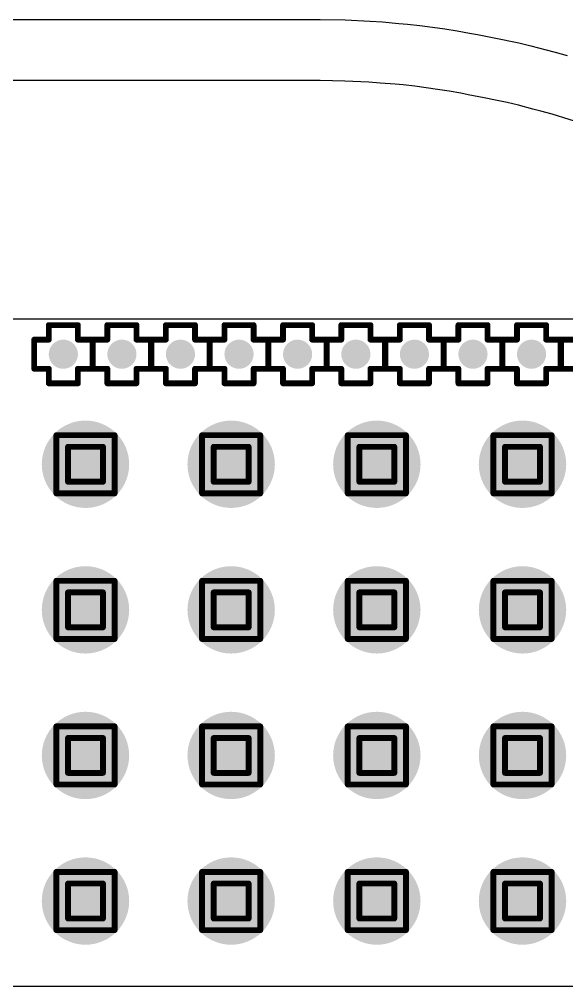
# Model space of a CAD drawing. Header units: millimetres. Extents: x -0.89 to 0.88, y -1.01 to 1.57.
# Drawn here: x -0.6692 to -0.4814, y -0.3217 to 0.0105 of the extents above; entities that cross this region are included whole.
import ezdxf

# ---------------------------------------------------------------- set-up
doc = ezdxf.new("R2010")
doc.units = ezdxf.units.MM
doc.header["$MEASUREMENT"] = 0
for name, color, linetype in [('BottomLayer', 5, 'Continuous'), ('DrillDrawing', 1, 'Continuous'), ('MultiLayer', 9, 'Continuous'), ('TopLayer', 1, 'Continuous'), ('ViaHoleLayer', 16, 'Continuous')]:
    doc.layers.add(name, color=color, linetype=linetype)

msp = doc.modelspace()

# ---------------------------------------------------------------- linework, layer by layer
at = {"layer": 'BottomLayer'}
for points, const_width in [([(-0.6566, -0.1045, 1), (-0.6516, -0.1045, 1)], 0.005), ([(-0.6365, -0.1045, 1), (-0.6315, -0.1045, 1)], 0.005), ([(-0.6164, -0.1045, 1), (-0.6114, -0.1045, 1)], 0.005), ([(-0.5963, -0.1045, 1), (-0.5913, -0.1045, 1)], 0.005), ([(-0.5762, -0.1045, 1), (-0.5712, -0.1045, 1)], 0.005), ([(-0.5562, -0.1045, 1), (-0.5512, -0.1045, 1)], 0.005), ([(-0.5361, -0.1045, 1), (-0.5311, -0.1045, 1)], 0.005), ([(-0.516, -0.1045, 1), (-0.511, -0.1045, 1)], 0.005), ([(-0.4959, -0.1045, 1), (-0.4909, -0.1045, 1)], 0.005), ([(-0.654, -0.1423, 1), (-0.639, -0.1423, 1)], 0.015), ([(-0.604, -0.1423, 1), (-0.589, -0.1423, 1)], 0.015), ([(-0.554, -0.1423, 1), (-0.539, -0.1423, 1)], 0.015), ([(-0.504, -0.1423, 1), (-0.489, -0.1423, 1)], 0.015), ([(-0.654, -0.1923, 1), (-0.639, -0.1923, 1)], 0.015), ([(-0.604, -0.1923, 1), (-0.589, -0.1923, 1)], 0.015), ([(-0.554, -0.1923, 1), (-0.539, -0.1923, 1)], 0.015), ([(-0.504, -0.1923, 1), (-0.489, -0.1923, 1)], 0.015), ([(-0.654, -0.2423, 1), (-0.639, -0.2423, 1)], 0.015), ([(-0.604, -0.2423, 1), (-0.589, -0.2423, 1)], 0.015), ([(-0.554, -0.2423, 1), (-0.539, -0.2423, 1)], 0.015), ([(-0.504, -0.2423, 1), (-0.489, -0.2423, 1)], 0.015), ([(-0.654, -0.2923, 1), (-0.639, -0.2923, 1)], 0.015), ([(-0.604, -0.2923, 1), (-0.589, -0.2923, 1)], 0.015), ([(-0.554, -0.2923, 1), (-0.539, -0.2923, 1)], 0.015), ([(-0.504, -0.2923, 1), (-0.489, -0.2923, 1)], 0.015)]:
    msp.add_lwpolyline(points, format="xyb", close=True, dxfattribs=dict(at, const_width=const_width))
at = {"layer": 'DrillDrawing', "const_width": 0.002}
for points in [[(-0.6591, -0.0995), (-0.6591, -0.0945)], [(-0.6591, -0.0945), (-0.6491, -0.0945)], [(-0.6491, -0.0995), (-0.6491, -0.0945)], [(-0.639, -0.0995), (-0.639, -0.0945)], [(-0.639, -0.0945), (-0.629, -0.0945)], [(-0.629, -0.0995), (-0.629, -0.0945)], [(-0.6189, -0.0995), (-0.6189, -0.0945)], [(-0.6189, -0.0945), (-0.6089, -0.0945)], [(-0.6089, -0.0995), (-0.6089, -0.0945)], [(-0.5988, -0.0995), (-0.5988, -0.0945)], [(-0.5988, -0.0945), (-0.5888, -0.0945)], [(-0.5888, -0.0995), (-0.5888, -0.0945)], [(-0.5787, -0.0995), (-0.5787, -0.0945)], [(-0.5787, -0.0945), (-0.5687, -0.0945)], [(-0.5687, -0.0995), (-0.5687, -0.0945)], [(-0.5587, -0.0995), (-0.5587, -0.0945)], [(-0.5587, -0.0945), (-0.5487, -0.0945)], [(-0.5487, -0.0995), (-0.5487, -0.0945)], [(-0.5386, -0.0995), (-0.5386, -0.0945)], [(-0.5386, -0.0945), (-0.5286, -0.0945)], [(-0.5286, -0.0995), (-0.5286, -0.0945)], [(-0.5185, -0.0995), (-0.5185, -0.0945)], [(-0.5185, -0.0945), (-0.5085, -0.0945)], [(-0.5085, -0.0995), (-0.5085, -0.0945)], [(-0.4984, -0.0995), (-0.4984, -0.0945)], [(-0.4984, -0.0945), (-0.4884, -0.0945)], [(-0.4884, -0.0995), (-0.4884, -0.0945)], [(-0.6641, -0.1095), (-0.6641, -0.0995)], [(-0.6641, -0.0995), (-0.6591, -0.0995)], [(-0.6491, -0.0995), (-0.6441, -0.0995)], [(-0.6441, -0.1095), (-0.6441, -0.0995)], [(-0.644, -0.1095), (-0.644, -0.0995)], [(-0.644, -0.0995), (-0.639, -0.0995)], [(-0.629, -0.0995), (-0.624, -0.0995)], [(-0.624, -0.1095), (-0.624, -0.0995)], [(-0.6239, -0.1095), (-0.6239, -0.0995)], [(-0.6239, -0.0995), (-0.6189, -0.0995)], [(-0.6089, -0.0995), (-0.6039, -0.0995)], [(-0.6039, -0.1095), (-0.6039, -0.0995)], [(-0.6038, -0.1095), (-0.6038, -0.0995)], [(-0.6038, -0.0995), (-0.5988, -0.0995)], [(-0.5888, -0.0995), (-0.5838, -0.0995)], [(-0.5838, -0.1095), (-0.5838, -0.0995)], [(-0.5837, -0.1095), (-0.5837, -0.0995)], [(-0.5837, -0.0995), (-0.5787, -0.0995)], [(-0.5687, -0.0995), (-0.5637, -0.0995)], [(-0.5637, -0.1095), (-0.5637, -0.0995)], [(-0.5637, -0.0995), (-0.5587, -0.0995)], [(-0.5637, -0.1095), (-0.5637, -0.0995)], [(-0.5487, -0.0995), (-0.5437, -0.0995)], [(-0.5437, -0.1095), (-0.5437, -0.0995)], [(-0.5436, -0.1095), (-0.5436, -0.0995)], [(-0.5436, -0.0995), (-0.5386, -0.0995)], [(-0.5286, -0.0995), (-0.5236, -0.0995)], [(-0.5236, -0.1095), (-0.5236, -0.0995)], [(-0.5235, -0.1095), (-0.5235, -0.0995)], [(-0.5235, -0.0995), (-0.5185, -0.0995)], [(-0.5085, -0.0995), (-0.5035, -0.0995)], [(-0.5035, -0.1095), (-0.5035, -0.0995)], [(-0.5034, -0.1095), (-0.5034, -0.0995)], [(-0.5034, -0.0995), (-0.4984, -0.0995)], [(-0.4884, -0.0995), (-0.4834, -0.0995)], [(-0.4834, -0.1095), (-0.4834, -0.0995)], [(-0.4833, -0.1095), (-0.4833, -0.0995)], [(-0.4833, -0.0995), (-0.4783, -0.0995)], [(-0.6641, -0.1095), (-0.6591, -0.1095)], [(-0.6591, -0.1145), (-0.6591, -0.1095)], [(-0.6491, -0.1095), (-0.6441, -0.1095)], [(-0.6491, -0.1145), (-0.6491, -0.1095)], [(-0.644, -0.1095), (-0.639, -0.1095)], [(-0.639, -0.1145), (-0.639, -0.1095)], [(-0.629, -0.1095), (-0.624, -0.1095)], [(-0.629, -0.1145), (-0.629, -0.1095)], [(-0.6239, -0.1095), (-0.6189, -0.1095)], [(-0.6189, -0.1145), (-0.6189, -0.1095)], [(-0.6089, -0.1095), (-0.6039, -0.1095)], [(-0.6089, -0.1145), (-0.6089, -0.1095)], [(-0.6038, -0.1095), (-0.5988, -0.1095)], [(-0.5988, -0.1145), (-0.5988, -0.1095)], [(-0.5888, -0.1095), (-0.5838, -0.1095)], [(-0.5888, -0.1145), (-0.5888, -0.1095)], [(-0.5837, -0.1095), (-0.5787, -0.1095)], [(-0.5787, -0.1145), (-0.5787, -0.1095)], [(-0.5687, -0.1095), (-0.5637, -0.1095)], [(-0.5687, -0.1145), (-0.5687, -0.1095)], [(-0.5637, -0.1095), (-0.5587, -0.1095)], [(-0.5587, -0.1145), (-0.5587, -0.1095)], [(-0.5487, -0.1095), (-0.5437, -0.1095)], [(-0.5487, -0.1145), (-0.5487, -0.1095)], [(-0.5436, -0.1095), (-0.5386, -0.1095)], [(-0.5386, -0.1145), (-0.5386, -0.1095)], [(-0.5286, -0.1095), (-0.5236, -0.1095)], [(-0.5286, -0.1145), (-0.5286, -0.1095)], [(-0.5235, -0.1095), (-0.5185, -0.1095)], [(-0.5185, -0.1145), (-0.5185, -0.1095)], [(-0.5085, -0.1095), (-0.5035, -0.1095)], [(-0.5085, -0.1145), (-0.5085, -0.1095)], [(-0.5034, -0.1095), (-0.4984, -0.1095)], [(-0.4984, -0.1145), (-0.4984, -0.1095)], [(-0.4884, -0.1095), (-0.4834, -0.1095)], [(-0.4884, -0.1145), (-0.4884, -0.1095)], [(-0.4833, -0.1095), (-0.4783, -0.1095)], [(-0.6591, -0.1145), (-0.6491, -0.1145)], [(-0.639, -0.1145), (-0.629, -0.1145)], [(-0.6189, -0.1145), (-0.6089, -0.1145)], [(-0.5988, -0.1145), (-0.5888, -0.1145)], [(-0.5787, -0.1145), (-0.5687, -0.1145)], [(-0.5587, -0.1145), (-0.5487, -0.1145)], [(-0.5386, -0.1145), (-0.5286, -0.1145)], [(-0.5185, -0.1145), (-0.5085, -0.1145)], [(-0.4984, -0.1145), (-0.4884, -0.1145)], [(-0.6565, -0.1323), (-0.6365, -0.1323)], [(-0.6565, -0.1523), (-0.6565, -0.1323)], [(-0.6365, -0.1523), (-0.6365, -0.1323)], [(-0.6065, -0.1323), (-0.5865, -0.1323)], [(-0.6065, -0.1523), (-0.6065, -0.1323)], [(-0.5865, -0.1523), (-0.5865, -0.1323)], [(-0.5565, -0.1323), (-0.5365, -0.1323)], [(-0.5565, -0.1523), (-0.5565, -0.1323)], [(-0.5365, -0.1523), (-0.5365, -0.1323)], [(-0.5065, -0.1323), (-0.4865, -0.1323)], [(-0.5065, -0.1523), (-0.5065, -0.1323)], [(-0.4865, -0.1523), (-0.4865, -0.1323)], [(-0.6525, -0.1363), (-0.6405, -0.1363)], [(-0.6525, -0.1483), (-0.6525, -0.1363)], [(-0.6405, -0.1483), (-0.6405, -0.1363)], [(-0.6025, -0.1363), (-0.5905, -0.1363)], [(-0.6025, -0.1483), (-0.6025, -0.1363)], [(-0.5905, -0.1483), (-0.5905, -0.1363)], [(-0.5525, -0.1363), (-0.5405, -0.1363)], [(-0.5525, -0.1483), (-0.5525, -0.1363)], [(-0.5405, -0.1483), (-0.5405, -0.1363)], [(-0.5025, -0.1363), (-0.4905, -0.1363)], [(-0.5025, -0.1483), (-0.5025, -0.1363)], [(-0.4905, -0.1483), (-0.4905, -0.1363)], [(-0.6525, -0.1483), (-0.6405, -0.1483)], [(-0.6025, -0.1483), (-0.5905, -0.1483)], [(-0.5525, -0.1483), (-0.5405, -0.1483)], [(-0.5025, -0.1483), (-0.4905, -0.1483)], [(-0.6565, -0.1523), (-0.6365, -0.1523)], [(-0.6065, -0.1523), (-0.5865, -0.1523)], [(-0.5565, -0.1523), (-0.5365, -0.1523)], [(-0.5065, -0.1523), (-0.4865, -0.1523)], [(-0.6565, -0.1823), (-0.6365, -0.1823)], [(-0.6565, -0.2023), (-0.6565, -0.1823)], [(-0.6365, -0.2023), (-0.6365, -0.1823)], [(-0.6065, -0.1823), (-0.5865, -0.1823)], [(-0.6065, -0.2023), (-0.6065, -0.1823)], [(-0.5865, -0.2023), (-0.5865, -0.1823)], [(-0.5565, -0.1823), (-0.5365, -0.1823)], [(-0.5565, -0.2023), (-0.5565, -0.1823)], [(-0.5365, -0.2023), (-0.5365, -0.1823)], [(-0.5065, -0.1823), (-0.4865, -0.1823)], [(-0.5065, -0.2023), (-0.5065, -0.1823)], [(-0.4865, -0.2023), (-0.4865, -0.1823)], [(-0.6525, -0.1863), (-0.6405, -0.1863)], [(-0.6525, -0.1983), (-0.6525, -0.1863)], [(-0.6405, -0.1983), (-0.6405, -0.1863)], [(-0.6025, -0.1863), (-0.5905, -0.1863)], [(-0.6025, -0.1983), (-0.6025, -0.1863)], [(-0.5905, -0.1983), (-0.5905, -0.1863)], [(-0.5525, -0.1863), (-0.5405, -0.1863)], [(-0.5525, -0.1983), (-0.5525, -0.1863)], [(-0.5405, -0.1983), (-0.5405, -0.1863)], [(-0.5025, -0.1863), (-0.4905, -0.1863)], [(-0.5025, -0.1983), (-0.5025, -0.1863)], [(-0.4905, -0.1983), (-0.4905, -0.1863)], [(-0.6525, -0.1983), (-0.6405, -0.1983)], [(-0.6025, -0.1983), (-0.5905, -0.1983)], [(-0.5525, -0.1983), (-0.5405, -0.1983)], [(-0.5025, -0.1983), (-0.4905, -0.1983)], [(-0.6565, -0.2023), (-0.6365, -0.2023)], [(-0.6065, -0.2023), (-0.5865, -0.2023)], [(-0.5565, -0.2023), (-0.5365, -0.2023)], [(-0.5065, -0.2023), (-0.4865, -0.2023)], [(-0.6565, -0.2323), (-0.6365, -0.2323)], [(-0.6565, -0.2523), (-0.6565, -0.2323)], [(-0.6365, -0.2523), (-0.6365, -0.2323)], [(-0.6065, -0.2323), (-0.5865, -0.2323)], [(-0.6065, -0.2523), (-0.6065, -0.2323)], [(-0.5865, -0.2523), (-0.5865, -0.2323)], [(-0.5565, -0.2323), (-0.5365, -0.2323)], [(-0.5565, -0.2523), (-0.5565, -0.2323)], [(-0.5365, -0.2523), (-0.5365, -0.2323)], [(-0.5065, -0.2323), (-0.4865, -0.2323)], [(-0.5065, -0.2523), (-0.5065, -0.2323)], [(-0.4865, -0.2523), (-0.4865, -0.2323)], [(-0.6525, -0.2363), (-0.6405, -0.2363)], [(-0.6525, -0.2483), (-0.6525, -0.2363)], [(-0.6405, -0.2483), (-0.6405, -0.2363)], [(-0.6025, -0.2363), (-0.5905, -0.2363)], [(-0.6025, -0.2483), (-0.6025, -0.2363)], [(-0.5905, -0.2483), (-0.5905, -0.2363)], [(-0.5525, -0.2363), (-0.5405, -0.2363)], [(-0.5525, -0.2483), (-0.5525, -0.2363)], [(-0.5405, -0.2483), (-0.5405, -0.2363)], [(-0.5025, -0.2363), (-0.4905, -0.2363)], [(-0.5025, -0.2483), (-0.5025, -0.2363)], [(-0.4905, -0.2483), (-0.4905, -0.2363)], [(-0.6525, -0.2483), (-0.6405, -0.2483)], [(-0.6025, -0.2483), (-0.5905, -0.2483)], [(-0.5525, -0.2483), (-0.5405, -0.2483)], [(-0.5025, -0.2483), (-0.4905, -0.2483)], [(-0.6565, -0.2523), (-0.6365, -0.2523)], [(-0.6065, -0.2523), (-0.5865, -0.2523)], [(-0.5565, -0.2523), (-0.5365, -0.2523)], [(-0.5065, -0.2523), (-0.4865, -0.2523)], [(-0.6565, -0.2823), (-0.6365, -0.2823)], [(-0.6565, -0.3023), (-0.6565, -0.2823)], [(-0.6365, -0.3023), (-0.6365, -0.2823)], [(-0.6065, -0.2823), (-0.5865, -0.2823)], [(-0.6065, -0.3023), (-0.6065, -0.2823)], [(-0.5865, -0.3023), (-0.5865, -0.2823)], [(-0.5565, -0.2823), (-0.5365, -0.2823)], [(-0.5565, -0.3023), (-0.5565, -0.2823)], [(-0.5365, -0.3023), (-0.5365, -0.2823)], [(-0.5065, -0.2823), (-0.4865, -0.2823)], [(-0.5065, -0.3023), (-0.5065, -0.2823)], [(-0.4865, -0.3023), (-0.4865, -0.2823)], [(-0.6525, -0.2863), (-0.6405, -0.2863)], [(-0.6525, -0.2983), (-0.6525, -0.2863)], [(-0.6405, -0.2983), (-0.6405, -0.2863)], [(-0.6025, -0.2863), (-0.5905, -0.2863)], [(-0.6025, -0.2983), (-0.6025, -0.2863)], [(-0.5905, -0.2983), (-0.5905, -0.2863)], [(-0.5525, -0.2863), (-0.5405, -0.2863)], [(-0.5525, -0.2983), (-0.5525, -0.2863)], [(-0.5405, -0.2983), (-0.5405, -0.2863)], [(-0.5025, -0.2863), (-0.4905, -0.2863)], [(-0.5025, -0.2983), (-0.5025, -0.2863)], [(-0.4905, -0.2983), (-0.4905, -0.2863)], [(-0.6525, -0.2983), (-0.6405, -0.2983)], [(-0.6025, -0.2983), (-0.5905, -0.2983)], [(-0.5525, -0.2983), (-0.5405, -0.2983)], [(-0.5025, -0.2983), (-0.4905, -0.2983)], [(-0.6565, -0.3023), (-0.6365, -0.3023)], [(-0.6065, -0.3023), (-0.5865, -0.3023)], [(-0.5565, -0.3023), (-0.5365, -0.3023)], [(-0.5065, -0.3023), (-0.4865, -0.3023)]]:
    msp.add_lwpolyline(points, dxfattribs=at)
at = {"layer": 'DrillDrawing', "const_width": 0.001}
for points in [[(-0.6596, -0.0945, 1), (-0.6586, -0.0945, 1)], [(-0.6596, -0.0945, 1), (-0.6586, -0.0945, 1)], [(-0.6496, -0.0945, 1), (-0.6486, -0.0945, 1)], [(-0.6496, -0.0945, 1), (-0.6486, -0.0945, 1)], [(-0.6395, -0.0945, 1), (-0.6385, -0.0945, 1)], [(-0.6395, -0.0945, 1), (-0.6385, -0.0945, 1)], [(-0.6295, -0.0945, 1), (-0.6285, -0.0945, 1)], [(-0.6295, -0.0945, 1), (-0.6285, -0.0945, 1)], [(-0.6194, -0.0945, 1), (-0.6184, -0.0945, 1)], [(-0.6194, -0.0945, 1), (-0.6184, -0.0945, 1)], [(-0.6094, -0.0945, 1), (-0.6084, -0.0945, 1)], [(-0.6094, -0.0945, 1), (-0.6084, -0.0945, 1)], [(-0.5993, -0.0945, 1), (-0.5983, -0.0945, 1)], [(-0.5993, -0.0945, 1), (-0.5983, -0.0945, 1)], [(-0.5893, -0.0945, 1), (-0.5883, -0.0945, 1)], [(-0.5893, -0.0945, 1), (-0.5883, -0.0945, 1)], [(-0.5792, -0.0945, 1), (-0.5782, -0.0945, 1)], [(-0.5792, -0.0945, 1), (-0.5782, -0.0945, 1)], [(-0.5692, -0.0945, 1), (-0.5682, -0.0945, 1)], [(-0.5692, -0.0945, 1), (-0.5682, -0.0945, 1)], [(-0.5592, -0.0945, 1), (-0.5582, -0.0945, 1)], [(-0.5592, -0.0945, 1), (-0.5582, -0.0945, 1)], [(-0.5492, -0.0945, 1), (-0.5482, -0.0945, 1)], [(-0.5492, -0.0945, 1), (-0.5482, -0.0945, 1)], [(-0.5391, -0.0945, 1), (-0.5381, -0.0945, 1)], [(-0.5391, -0.0945, 1), (-0.5381, -0.0945, 1)], [(-0.5291, -0.0945, 1), (-0.5281, -0.0945, 1)], [(-0.5291, -0.0945, 1), (-0.5281, -0.0945, 1)], [(-0.519, -0.0945, 1), (-0.518, -0.0945, 1)], [(-0.519, -0.0945, 1), (-0.518, -0.0945, 1)], [(-0.509, -0.0945, 1), (-0.508, -0.0945, 1)], [(-0.509, -0.0945, 1), (-0.508, -0.0945, 1)], [(-0.4989, -0.0945, 1), (-0.4979, -0.0945, 1)], [(-0.4989, -0.0945, 1), (-0.4979, -0.0945, 1)], [(-0.4889, -0.0945, 1), (-0.4879, -0.0945, 1)], [(-0.4889, -0.0945, 1), (-0.4879, -0.0945, 1)], [(-0.6646, -0.0995, 1), (-0.6636, -0.0995, 1)], [(-0.6646, -0.0995, 1), (-0.6636, -0.0995, 1)], [(-0.6596, -0.0995, 1), (-0.6586, -0.0995, 1)], [(-0.6596, -0.0995, 1), (-0.6586, -0.0995, 1)], [(-0.6496, -0.0995, 1), (-0.6486, -0.0995, 1)], [(-0.6496, -0.0995, 1), (-0.6486, -0.0995, 1)], [(-0.6446, -0.0995, 1), (-0.6436, -0.0995, 1)], [(-0.6446, -0.0995, 1), (-0.6436, -0.0995, 1)], [(-0.6445, -0.0995, 1), (-0.6435, -0.0995, 1)], [(-0.6445, -0.0995, 1), (-0.6435, -0.0995, 1)], [(-0.6395, -0.0995, 1), (-0.6385, -0.0995, 1)], [(-0.6395, -0.0995, 1), (-0.6385, -0.0995, 1)], [(-0.6295, -0.0995, 1), (-0.6285, -0.0995, 1)], [(-0.6295, -0.0995, 1), (-0.6285, -0.0995, 1)], [(-0.6245, -0.0995, 1), (-0.6235, -0.0995, 1)], [(-0.6245, -0.0995, 1), (-0.6235, -0.0995, 1)], [(-0.6244, -0.0995, 1), (-0.6234, -0.0995, 1)], [(-0.6244, -0.0995, 1), (-0.6234, -0.0995, 1)], [(-0.6194, -0.0995, 1), (-0.6184, -0.0995, 1)], [(-0.6194, -0.0995, 1), (-0.6184, -0.0995, 1)], [(-0.6094, -0.0995, 1), (-0.6084, -0.0995, 1)], [(-0.6094, -0.0995, 1), (-0.6084, -0.0995, 1)], [(-0.6044, -0.0995, 1), (-0.6034, -0.0995, 1)], [(-0.6044, -0.0995, 1), (-0.6034, -0.0995, 1)], [(-0.6043, -0.0995, 1), (-0.6033, -0.0995, 1)], [(-0.6043, -0.0995, 1), (-0.6033, -0.0995, 1)], [(-0.5993, -0.0995, 1), (-0.5983, -0.0995, 1)], [(-0.5993, -0.0995, 1), (-0.5983, -0.0995, 1)], [(-0.5893, -0.0995, 1), (-0.5883, -0.0995, 1)], [(-0.5893, -0.0995, 1), (-0.5883, -0.0995, 1)], [(-0.5843, -0.0995, 1), (-0.5833, -0.0995, 1)], [(-0.5843, -0.0995, 1), (-0.5833, -0.0995, 1)], [(-0.5842, -0.0995, 1), (-0.5832, -0.0995, 1)], [(-0.5842, -0.0995, 1), (-0.5832, -0.0995, 1)], [(-0.5792, -0.0995, 1), (-0.5782, -0.0995, 1)], [(-0.5792, -0.0995, 1), (-0.5782, -0.0995, 1)], [(-0.5692, -0.0995, 1), (-0.5682, -0.0995, 1)], [(-0.5692, -0.0995, 1), (-0.5682, -0.0995, 1)], [(-0.5642, -0.0995, 1), (-0.5632, -0.0995, 1)], [(-0.5642, -0.0995, 1), (-0.5632, -0.0995, 1)], [(-0.5642, -0.0995, 1), (-0.5632, -0.0995, 1)], [(-0.5642, -0.0995, 1), (-0.5632, -0.0995, 1)], [(-0.5592, -0.0995, 1), (-0.5582, -0.0995, 1)], [(-0.5592, -0.0995, 1), (-0.5582, -0.0995, 1)], [(-0.5492, -0.0995, 1), (-0.5482, -0.0995, 1)], [(-0.5492, -0.0995, 1), (-0.5482, -0.0995, 1)], [(-0.5442, -0.0995, 1), (-0.5432, -0.0995, 1)], [(-0.5442, -0.0995, 1), (-0.5432, -0.0995, 1)], [(-0.5441, -0.0995, 1), (-0.5431, -0.0995, 1)], [(-0.5441, -0.0995, 1), (-0.5431, -0.0995, 1)], [(-0.5391, -0.0995, 1), (-0.5381, -0.0995, 1)], [(-0.5391, -0.0995, 1), (-0.5381, -0.0995, 1)], [(-0.5291, -0.0995, 1), (-0.5281, -0.0995, 1)], [(-0.5291, -0.0995, 1), (-0.5281, -0.0995, 1)], [(-0.5241, -0.0995, 1), (-0.5231, -0.0995, 1)], [(-0.5241, -0.0995, 1), (-0.5231, -0.0995, 1)], [(-0.524, -0.0995, 1), (-0.523, -0.0995, 1)], [(-0.524, -0.0995, 1), (-0.523, -0.0995, 1)], [(-0.519, -0.0995, 1), (-0.518, -0.0995, 1)], [(-0.519, -0.0995, 1), (-0.518, -0.0995, 1)], [(-0.509, -0.0995, 1), (-0.508, -0.0995, 1)], [(-0.509, -0.0995, 1), (-0.508, -0.0995, 1)], [(-0.504, -0.0995, 1), (-0.503, -0.0995, 1)], [(-0.504, -0.0995, 1), (-0.503, -0.0995, 1)], [(-0.5039, -0.0995, 1), (-0.5029, -0.0995, 1)], [(-0.5039, -0.0995, 1), (-0.5029, -0.0995, 1)], [(-0.4989, -0.0995, 1), (-0.4979, -0.0995, 1)], [(-0.4989, -0.0995, 1), (-0.4979, -0.0995, 1)], [(-0.4889, -0.0995, 1), (-0.4879, -0.0995, 1)], [(-0.4889, -0.0995, 1), (-0.4879, -0.0995, 1)], [(-0.4839, -0.0995, 1), (-0.4829, -0.0995, 1)], [(-0.4839, -0.0995, 1), (-0.4829, -0.0995, 1)], [(-0.4838, -0.0995, 1), (-0.4828, -0.0995, 1)], [(-0.4838, -0.0995, 1), (-0.4828, -0.0995, 1)], [(-0.6646, -0.1095, 1), (-0.6636, -0.1095, 1)], [(-0.6646, -0.1095, 1), (-0.6636, -0.1095, 1)], [(-0.6596, -0.1095, 1), (-0.6586, -0.1095, 1)], [(-0.6596, -0.1095, 1), (-0.6586, -0.1095, 1)], [(-0.6496, -0.1095, 1), (-0.6486, -0.1095, 1)], [(-0.6496, -0.1095, 1), (-0.6486, -0.1095, 1)], [(-0.6446, -0.1095, 1), (-0.6436, -0.1095, 1)], [(-0.6446, -0.1095, 1), (-0.6436, -0.1095, 1)], [(-0.6445, -0.1095, 1), (-0.6435, -0.1095, 1)], [(-0.6445, -0.1095, 1), (-0.6435, -0.1095, 1)], [(-0.6395, -0.1095, 1), (-0.6385, -0.1095, 1)], [(-0.6395, -0.1095, 1), (-0.6385, -0.1095, 1)], [(-0.6295, -0.1095, 1), (-0.6285, -0.1095, 1)], [(-0.6295, -0.1095, 1), (-0.6285, -0.1095, 1)], [(-0.6245, -0.1095, 1), (-0.6235, -0.1095, 1)], [(-0.6245, -0.1095, 1), (-0.6235, -0.1095, 1)], [(-0.6244, -0.1095, 1), (-0.6234, -0.1095, 1)], [(-0.6244, -0.1095, 1), (-0.6234, -0.1095, 1)], [(-0.6194, -0.1095, 1), (-0.6184, -0.1095, 1)], [(-0.6194, -0.1095, 1), (-0.6184, -0.1095, 1)], [(-0.6094, -0.1095, 1), (-0.6084, -0.1095, 1)], [(-0.6094, -0.1095, 1), (-0.6084, -0.1095, 1)], [(-0.6044, -0.1095, 1), (-0.6034, -0.1095, 1)], [(-0.6044, -0.1095, 1), (-0.6034, -0.1095, 1)], [(-0.6043, -0.1095, 1), (-0.6033, -0.1095, 1)], [(-0.6043, -0.1095, 1), (-0.6033, -0.1095, 1)], [(-0.5993, -0.1095, 1), (-0.5983, -0.1095, 1)], [(-0.5993, -0.1095, 1), (-0.5983, -0.1095, 1)], [(-0.5893, -0.1095, 1), (-0.5883, -0.1095, 1)], [(-0.5893, -0.1095, 1), (-0.5883, -0.1095, 1)], [(-0.5843, -0.1095, 1), (-0.5833, -0.1095, 1)], [(-0.5843, -0.1095, 1), (-0.5833, -0.1095, 1)], [(-0.5842, -0.1095, 1), (-0.5832, -0.1095, 1)], [(-0.5842, -0.1095, 1), (-0.5832, -0.1095, 1)], [(-0.5792, -0.1095, 1), (-0.5782, -0.1095, 1)], [(-0.5792, -0.1095, 1), (-0.5782, -0.1095, 1)], [(-0.5692, -0.1095, 1), (-0.5682, -0.1095, 1)], [(-0.5692, -0.1095, 1), (-0.5682, -0.1095, 1)], [(-0.5642, -0.1095, 1), (-0.5632, -0.1095, 1)], [(-0.5642, -0.1095, 1), (-0.5632, -0.1095, 1)], [(-0.5642, -0.1095, 1), (-0.5632, -0.1095, 1)], [(-0.5642, -0.1095, 1), (-0.5632, -0.1095, 1)], [(-0.5592, -0.1095, 1), (-0.5582, -0.1095, 1)], [(-0.5592, -0.1095, 1), (-0.5582, -0.1095, 1)], [(-0.5492, -0.1095, 1), (-0.5482, -0.1095, 1)], [(-0.5492, -0.1095, 1), (-0.5482, -0.1095, 1)], [(-0.5442, -0.1095, 1), (-0.5432, -0.1095, 1)], [(-0.5442, -0.1095, 1), (-0.5432, -0.1095, 1)], [(-0.5441, -0.1095, 1), (-0.5431, -0.1095, 1)], [(-0.5441, -0.1095, 1), (-0.5431, -0.1095, 1)], [(-0.5391, -0.1095, 1), (-0.5381, -0.1095, 1)], [(-0.5391, -0.1095, 1), (-0.5381, -0.1095, 1)], [(-0.5291, -0.1095, 1), (-0.5281, -0.1095, 1)], [(-0.5291, -0.1095, 1), (-0.5281, -0.1095, 1)], [(-0.5241, -0.1095, 1), (-0.5231, -0.1095, 1)], [(-0.5241, -0.1095, 1), (-0.5231, -0.1095, 1)], [(-0.524, -0.1095, 1), (-0.523, -0.1095, 1)], [(-0.524, -0.1095, 1), (-0.523, -0.1095, 1)], [(-0.519, -0.1095, 1), (-0.518, -0.1095, 1)], [(-0.519, -0.1095, 1), (-0.518, -0.1095, 1)], [(-0.509, -0.1095, 1), (-0.508, -0.1095, 1)], [(-0.509, -0.1095, 1), (-0.508, -0.1095, 1)], [(-0.504, -0.1095, 1), (-0.503, -0.1095, 1)], [(-0.504, -0.1095, 1), (-0.503, -0.1095, 1)], [(-0.5039, -0.1095, 1), (-0.5029, -0.1095, 1)], [(-0.5039, -0.1095, 1), (-0.5029, -0.1095, 1)], [(-0.4989, -0.1095, 1), (-0.4979, -0.1095, 1)], [(-0.4989, -0.1095, 1), (-0.4979, -0.1095, 1)], [(-0.4889, -0.1095, 1), (-0.4879, -0.1095, 1)], [(-0.4889, -0.1095, 1), (-0.4879, -0.1095, 1)], [(-0.4839, -0.1095, 1), (-0.4829, -0.1095, 1)], [(-0.4839, -0.1095, 1), (-0.4829, -0.1095, 1)], [(-0.4838, -0.1095, 1), (-0.4828, -0.1095, 1)], [(-0.4838, -0.1095, 1), (-0.4828, -0.1095, 1)], [(-0.6596, -0.1145, 1), (-0.6586, -0.1145, 1)], [(-0.6596, -0.1145, 1), (-0.6586, -0.1145, 1)], [(-0.6496, -0.1145, 1), (-0.6486, -0.1145, 1)], [(-0.6496, -0.1145, 1), (-0.6486, -0.1145, 1)], [(-0.6395, -0.1145, 1), (-0.6385, -0.1145, 1)], [(-0.6395, -0.1145, 1), (-0.6385, -0.1145, 1)], [(-0.6295, -0.1145, 1), (-0.6285, -0.1145, 1)], [(-0.6295, -0.1145, 1), (-0.6285, -0.1145, 1)], [(-0.6194, -0.1145, 1), (-0.6184, -0.1145, 1)], [(-0.6194, -0.1145, 1), (-0.6184, -0.1145, 1)], [(-0.6094, -0.1145, 1), (-0.6084, -0.1145, 1)], [(-0.6094, -0.1145, 1), (-0.6084, -0.1145, 1)], [(-0.5993, -0.1145, 1), (-0.5983, -0.1145, 1)], [(-0.5993, -0.1145, 1), (-0.5983, -0.1145, 1)], [(-0.5893, -0.1145, 1), (-0.5883, -0.1145, 1)], [(-0.5893, -0.1145, 1), (-0.5883, -0.1145, 1)], [(-0.5792, -0.1145, 1), (-0.5782, -0.1145, 1)], [(-0.5792, -0.1145, 1), (-0.5782, -0.1145, 1)], [(-0.5692, -0.1145, 1), (-0.5682, -0.1145, 1)], [(-0.5692, -0.1145, 1), (-0.5682, -0.1145, 1)], [(-0.5592, -0.1145, 1), (-0.5582, -0.1145, 1)], [(-0.5592, -0.1145, 1), (-0.5582, -0.1145, 1)], [(-0.5492, -0.1145, 1), (-0.5482, -0.1145, 1)], [(-0.5492, -0.1145, 1), (-0.5482, -0.1145, 1)], [(-0.5391, -0.1145, 1), (-0.5381, -0.1145, 1)], [(-0.5391, -0.1145, 1), (-0.5381, -0.1145, 1)], [(-0.5291, -0.1145, 1), (-0.5281, -0.1145, 1)], [(-0.5291, -0.1145, 1), (-0.5281, -0.1145, 1)], [(-0.519, -0.1145, 1), (-0.518, -0.1145, 1)], [(-0.519, -0.1145, 1), (-0.518, -0.1145, 1)], [(-0.509, -0.1145, 1), (-0.508, -0.1145, 1)], [(-0.509, -0.1145, 1), (-0.508, -0.1145, 1)], [(-0.4989, -0.1145, 1), (-0.4979, -0.1145, 1)], [(-0.4989, -0.1145, 1), (-0.4979, -0.1145, 1)], [(-0.4889, -0.1145, 1), (-0.4879, -0.1145, 1)], [(-0.4889, -0.1145, 1), (-0.4879, -0.1145, 1)], [(-0.657, -0.1323, 1), (-0.656, -0.1323, 1)], [(-0.657, -0.1323, 1), (-0.656, -0.1323, 1)], [(-0.637, -0.1323, 1), (-0.636, -0.1323, 1)], [(-0.637, -0.1323, 1), (-0.636, -0.1323, 1)], [(-0.607, -0.1323, 1), (-0.606, -0.1323, 1)], [(-0.607, -0.1323, 1), (-0.606, -0.1323, 1)], [(-0.587, -0.1323, 1), (-0.586, -0.1323, 1)], [(-0.587, -0.1323, 1), (-0.586, -0.1323, 1)], [(-0.557, -0.1323, 1), (-0.556, -0.1323, 1)], [(-0.557, -0.1323, 1), (-0.556, -0.1323, 1)], [(-0.537, -0.1323, 1), (-0.536, -0.1323, 1)], [(-0.537, -0.1323, 1), (-0.536, -0.1323, 1)], [(-0.507, -0.1323, 1), (-0.506, -0.1323, 1)], [(-0.507, -0.1323, 1), (-0.506, -0.1323, 1)], [(-0.487, -0.1323, 1), (-0.486, -0.1323, 1)], [(-0.487, -0.1323, 1), (-0.486, -0.1323, 1)], [(-0.653, -0.1363, 1), (-0.652, -0.1363, 1)], [(-0.653, -0.1363, 1), (-0.652, -0.1363, 1)], [(-0.641, -0.1363, 1), (-0.64, -0.1363, 1)], [(-0.641, -0.1363, 1), (-0.64, -0.1363, 1)], [(-0.603, -0.1363, 1), (-0.602, -0.1363, 1)], [(-0.603, -0.1363, 1), (-0.602, -0.1363, 1)], [(-0.591, -0.1363, 1), (-0.59, -0.1363, 1)], [(-0.591, -0.1363, 1), (-0.59, -0.1363, 1)], [(-0.553, -0.1363, 1), (-0.552, -0.1363, 1)], [(-0.553, -0.1363, 1), (-0.552, -0.1363, 1)], [(-0.541, -0.1363, 1), (-0.54, -0.1363, 1)], [(-0.541, -0.1363, 1), (-0.54, -0.1363, 1)], [(-0.503, -0.1363, 1), (-0.502, -0.1363, 1)], [(-0.503, -0.1363, 1), (-0.502, -0.1363, 1)], [(-0.491, -0.1363, 1), (-0.49, -0.1363, 1)], [(-0.491, -0.1363, 1), (-0.49, -0.1363, 1)], [(-0.653, -0.1483, 1), (-0.652, -0.1483, 1)], [(-0.653, -0.1483, 1), (-0.652, -0.1483, 1)], [(-0.641, -0.1483, 1), (-0.64, -0.1483, 1)], [(-0.641, -0.1483, 1), (-0.64, -0.1483, 1)], [(-0.603, -0.1483, 1), (-0.602, -0.1483, 1)], [(-0.603, -0.1483, 1), (-0.602, -0.1483, 1)], [(-0.591, -0.1483, 1), (-0.59, -0.1483, 1)], [(-0.591, -0.1483, 1), (-0.59, -0.1483, 1)], [(-0.553, -0.1483, 1), (-0.552, -0.1483, 1)], [(-0.553, -0.1483, 1), (-0.552, -0.1483, 1)], [(-0.541, -0.1483, 1), (-0.54, -0.1483, 1)], [(-0.541, -0.1483, 1), (-0.54, -0.1483, 1)], [(-0.503, -0.1483, 1), (-0.502, -0.1483, 1)], [(-0.503, -0.1483, 1), (-0.502, -0.1483, 1)], [(-0.491, -0.1483, 1), (-0.49, -0.1483, 1)], [(-0.491, -0.1483, 1), (-0.49, -0.1483, 1)], [(-0.657, -0.1523, 1), (-0.656, -0.1523, 1)], [(-0.657, -0.1523, 1), (-0.656, -0.1523, 1)], [(-0.637, -0.1523, 1), (-0.636, -0.1523, 1)], [(-0.637, -0.1523, 1), (-0.636, -0.1523, 1)], [(-0.607, -0.1523, 1), (-0.606, -0.1523, 1)], [(-0.607, -0.1523, 1), (-0.606, -0.1523, 1)], [(-0.587, -0.1523, 1), (-0.586, -0.1523, 1)], [(-0.587, -0.1523, 1), (-0.586, -0.1523, 1)], [(-0.557, -0.1523, 1), (-0.556, -0.1523, 1)], [(-0.557, -0.1523, 1), (-0.556, -0.1523, 1)], [(-0.537, -0.1523, 1), (-0.536, -0.1523, 1)], [(-0.537, -0.1523, 1), (-0.536, -0.1523, 1)], [(-0.507, -0.1523, 1), (-0.506, -0.1523, 1)], [(-0.507, -0.1523, 1), (-0.506, -0.1523, 1)], [(-0.487, -0.1523, 1), (-0.486, -0.1523, 1)], [(-0.487, -0.1523, 1), (-0.486, -0.1523, 1)], [(-0.657, -0.1823, 1), (-0.656, -0.1823, 1)], [(-0.657, -0.1823, 1), (-0.656, -0.1823, 1)], [(-0.637, -0.1823, 1), (-0.636, -0.1823, 1)], [(-0.637, -0.1823, 1), (-0.636, -0.1823, 1)], [(-0.607, -0.1823, 1), (-0.606, -0.1823, 1)], [(-0.607, -0.1823, 1), (-0.606, -0.1823, 1)], [(-0.587, -0.1823, 1), (-0.586, -0.1823, 1)], [(-0.587, -0.1823, 1), (-0.586, -0.1823, 1)], [(-0.557, -0.1823, 1), (-0.556, -0.1823, 1)], [(-0.557, -0.1823, 1), (-0.556, -0.1823, 1)], [(-0.537, -0.1823, 1), (-0.536, -0.1823, 1)], [(-0.537, -0.1823, 1), (-0.536, -0.1823, 1)], [(-0.507, -0.1823, 1), (-0.506, -0.1823, 1)], [(-0.507, -0.1823, 1), (-0.506, -0.1823, 1)], [(-0.487, -0.1823, 1), (-0.486, -0.1823, 1)], [(-0.487, -0.1823, 1), (-0.486, -0.1823, 1)], [(-0.653, -0.1863, 1), (-0.652, -0.1863, 1)], [(-0.653, -0.1863, 1), (-0.652, -0.1863, 1)], [(-0.641, -0.1863, 1), (-0.64, -0.1863, 1)], [(-0.641, -0.1863, 1), (-0.64, -0.1863, 1)], [(-0.603, -0.1863, 1), (-0.602, -0.1863, 1)], [(-0.603, -0.1863, 1), (-0.602, -0.1863, 1)], [(-0.591, -0.1863, 1), (-0.59, -0.1863, 1)], [(-0.591, -0.1863, 1), (-0.59, -0.1863, 1)], [(-0.553, -0.1863, 1), (-0.552, -0.1863, 1)], [(-0.553, -0.1863, 1), (-0.552, -0.1863, 1)], [(-0.541, -0.1863, 1), (-0.54, -0.1863, 1)], [(-0.541, -0.1863, 1), (-0.54, -0.1863, 1)], [(-0.503, -0.1863, 1), (-0.502, -0.1863, 1)], [(-0.503, -0.1863, 1), (-0.502, -0.1863, 1)], [(-0.491, -0.1863, 1), (-0.49, -0.1863, 1)], [(-0.491, -0.1863, 1), (-0.49, -0.1863, 1)], [(-0.653, -0.1983, 1), (-0.652, -0.1983, 1)], [(-0.653, -0.1983, 1), (-0.652, -0.1983, 1)], [(-0.641, -0.1983, 1), (-0.64, -0.1983, 1)], [(-0.641, -0.1983, 1), (-0.64, -0.1983, 1)], [(-0.603, -0.1983, 1), (-0.602, -0.1983, 1)], [(-0.603, -0.1983, 1), (-0.602, -0.1983, 1)], [(-0.591, -0.1983, 1), (-0.59, -0.1983, 1)], [(-0.591, -0.1983, 1), (-0.59, -0.1983, 1)], [(-0.553, -0.1983, 1), (-0.552, -0.1983, 1)], [(-0.553, -0.1983, 1), (-0.552, -0.1983, 1)], [(-0.541, -0.1983, 1), (-0.54, -0.1983, 1)], [(-0.541, -0.1983, 1), (-0.54, -0.1983, 1)], [(-0.503, -0.1983, 1), (-0.502, -0.1983, 1)], [(-0.503, -0.1983, 1), (-0.502, -0.1983, 1)], [(-0.491, -0.1983, 1), (-0.49, -0.1983, 1)], [(-0.491, -0.1983, 1), (-0.49, -0.1983, 1)], [(-0.657, -0.2023, 1), (-0.656, -0.2023, 1)], [(-0.657, -0.2023, 1), (-0.656, -0.2023, 1)], [(-0.637, -0.2023, 1), (-0.636, -0.2023, 1)], [(-0.637, -0.2023, 1), (-0.636, -0.2023, 1)], [(-0.607, -0.2023, 1), (-0.606, -0.2023, 1)], [(-0.607, -0.2023, 1), (-0.606, -0.2023, 1)], [(-0.587, -0.2023, 1), (-0.586, -0.2023, 1)], [(-0.587, -0.2023, 1), (-0.586, -0.2023, 1)], [(-0.557, -0.2023, 1), (-0.556, -0.2023, 1)], [(-0.557, -0.2023, 1), (-0.556, -0.2023, 1)], [(-0.537, -0.2023, 1), (-0.536, -0.2023, 1)], [(-0.537, -0.2023, 1), (-0.536, -0.2023, 1)], [(-0.507, -0.2023, 1), (-0.506, -0.2023, 1)], [(-0.507, -0.2023, 1), (-0.506, -0.2023, 1)], [(-0.487, -0.2023, 1), (-0.486, -0.2023, 1)], [(-0.487, -0.2023, 1), (-0.486, -0.2023, 1)], [(-0.657, -0.2323, 1), (-0.656, -0.2323, 1)], [(-0.657, -0.2323, 1), (-0.656, -0.2323, 1)], [(-0.637, -0.2323, 1), (-0.636, -0.2323, 1)], [(-0.637, -0.2323, 1), (-0.636, -0.2323, 1)], [(-0.607, -0.2323, 1), (-0.606, -0.2323, 1)], [(-0.607, -0.2323, 1), (-0.606, -0.2323, 1)], [(-0.587, -0.2323, 1), (-0.586, -0.2323, 1)], [(-0.587, -0.2323, 1), (-0.586, -0.2323, 1)], [(-0.557, -0.2323, 1), (-0.556, -0.2323, 1)], [(-0.557, -0.2323, 1), (-0.556, -0.2323, 1)], [(-0.537, -0.2323, 1), (-0.536, -0.2323, 1)], [(-0.537, -0.2323, 1), (-0.536, -0.2323, 1)], [(-0.507, -0.2323, 1), (-0.506, -0.2323, 1)], [(-0.507, -0.2323, 1), (-0.506, -0.2323, 1)], [(-0.487, -0.2323, 1), (-0.486, -0.2323, 1)], [(-0.487, -0.2323, 1), (-0.486, -0.2323, 1)], [(-0.653, -0.2363, 1), (-0.652, -0.2363, 1)], [(-0.653, -0.2363, 1), (-0.652, -0.2363, 1)], [(-0.641, -0.2363, 1), (-0.64, -0.2363, 1)], [(-0.641, -0.2363, 1), (-0.64, -0.2363, 1)], [(-0.603, -0.2363, 1), (-0.602, -0.2363, 1)], [(-0.603, -0.2363, 1), (-0.602, -0.2363, 1)], [(-0.591, -0.2363, 1), (-0.59, -0.2363, 1)], [(-0.591, -0.2363, 1), (-0.59, -0.2363, 1)], [(-0.553, -0.2363, 1), (-0.552, -0.2363, 1)], [(-0.553, -0.2363, 1), (-0.552, -0.2363, 1)], [(-0.541, -0.2363, 1), (-0.54, -0.2363, 1)], [(-0.541, -0.2363, 1), (-0.54, -0.2363, 1)], [(-0.503, -0.2363, 1), (-0.502, -0.2363, 1)], [(-0.503, -0.2363, 1), (-0.502, -0.2363, 1)], [(-0.491, -0.2363, 1), (-0.49, -0.2363, 1)], [(-0.491, -0.2363, 1), (-0.49, -0.2363, 1)], [(-0.653, -0.2483, 1), (-0.652, -0.2483, 1)], [(-0.653, -0.2483, 1), (-0.652, -0.2483, 1)], [(-0.641, -0.2483, 1), (-0.64, -0.2483, 1)], [(-0.641, -0.2483, 1), (-0.64, -0.2483, 1)], [(-0.603, -0.2483, 1), (-0.602, -0.2483, 1)], [(-0.603, -0.2483, 1), (-0.602, -0.2483, 1)], [(-0.591, -0.2483, 1), (-0.59, -0.2483, 1)], [(-0.591, -0.2483, 1), (-0.59, -0.2483, 1)], [(-0.553, -0.2483, 1), (-0.552, -0.2483, 1)], [(-0.553, -0.2483, 1), (-0.552, -0.2483, 1)], [(-0.541, -0.2483, 1), (-0.54, -0.2483, 1)], [(-0.541, -0.2483, 1), (-0.54, -0.2483, 1)], [(-0.503, -0.2483, 1), (-0.502, -0.2483, 1)], [(-0.503, -0.2483, 1), (-0.502, -0.2483, 1)], [(-0.491, -0.2483, 1), (-0.49, -0.2483, 1)], [(-0.491, -0.2483, 1), (-0.49, -0.2483, 1)], [(-0.657, -0.2523, 1), (-0.656, -0.2523, 1)], [(-0.657, -0.2523, 1), (-0.656, -0.2523, 1)], [(-0.637, -0.2523, 1), (-0.636, -0.2523, 1)], [(-0.637, -0.2523, 1), (-0.636, -0.2523, 1)], [(-0.607, -0.2523, 1), (-0.606, -0.2523, 1)], [(-0.607, -0.2523, 1), (-0.606, -0.2523, 1)], [(-0.587, -0.2523, 1), (-0.586, -0.2523, 1)], [(-0.587, -0.2523, 1), (-0.586, -0.2523, 1)], [(-0.557, -0.2523, 1), (-0.556, -0.2523, 1)], [(-0.557, -0.2523, 1), (-0.556, -0.2523, 1)], [(-0.537, -0.2523, 1), (-0.536, -0.2523, 1)], [(-0.537, -0.2523, 1), (-0.536, -0.2523, 1)], [(-0.507, -0.2523, 1), (-0.506, -0.2523, 1)], [(-0.507, -0.2523, 1), (-0.506, -0.2523, 1)], [(-0.487, -0.2523, 1), (-0.486, -0.2523, 1)], [(-0.487, -0.2523, 1), (-0.486, -0.2523, 1)], [(-0.657, -0.2823, 1), (-0.656, -0.2823, 1)], [(-0.657, -0.2823, 1), (-0.656, -0.2823, 1)], [(-0.637, -0.2823, 1), (-0.636, -0.2823, 1)], [(-0.637, -0.2823, 1), (-0.636, -0.2823, 1)], [(-0.607, -0.2823, 1), (-0.606, -0.2823, 1)], [(-0.607, -0.2823, 1), (-0.606, -0.2823, 1)], [(-0.587, -0.2823, 1), (-0.586, -0.2823, 1)], [(-0.587, -0.2823, 1), (-0.586, -0.2823, 1)], [(-0.557, -0.2823, 1), (-0.556, -0.2823, 1)], [(-0.557, -0.2823, 1), (-0.556, -0.2823, 1)], [(-0.537, -0.2823, 1), (-0.536, -0.2823, 1)], [(-0.537, -0.2823, 1), (-0.536, -0.2823, 1)], [(-0.507, -0.2823, 1), (-0.506, -0.2823, 1)], [(-0.507, -0.2823, 1), (-0.506, -0.2823, 1)], [(-0.487, -0.2823, 1), (-0.486, -0.2823, 1)], [(-0.487, -0.2823, 1), (-0.486, -0.2823, 1)], [(-0.653, -0.2863, 1), (-0.652, -0.2863, 1)], [(-0.653, -0.2863, 1), (-0.652, -0.2863, 1)], [(-0.641, -0.2863, 1), (-0.64, -0.2863, 1)], [(-0.641, -0.2863, 1), (-0.64, -0.2863, 1)], [(-0.603, -0.2863, 1), (-0.602, -0.2863, 1)], [(-0.603, -0.2863, 1), (-0.602, -0.2863, 1)], [(-0.591, -0.2863, 1), (-0.59, -0.2863, 1)], [(-0.591, -0.2863, 1), (-0.59, -0.2863, 1)], [(-0.553, -0.2863, 1), (-0.552, -0.2863, 1)], [(-0.553, -0.2863, 1), (-0.552, -0.2863, 1)], [(-0.541, -0.2863, 1), (-0.54, -0.2863, 1)], [(-0.541, -0.2863, 1), (-0.54, -0.2863, 1)], [(-0.503, -0.2863, 1), (-0.502, -0.2863, 1)], [(-0.503, -0.2863, 1), (-0.502, -0.2863, 1)], [(-0.491, -0.2863, 1), (-0.49, -0.2863, 1)], [(-0.491, -0.2863, 1), (-0.49, -0.2863, 1)], [(-0.653, -0.2983, 1), (-0.652, -0.2983, 1)], [(-0.653, -0.2983, 1), (-0.652, -0.2983, 1)], [(-0.641, -0.2983, 1), (-0.64, -0.2983, 1)], [(-0.641, -0.2983, 1), (-0.64, -0.2983, 1)], [(-0.603, -0.2983, 1), (-0.602, -0.2983, 1)], [(-0.603, -0.2983, 1), (-0.602, -0.2983, 1)], [(-0.591, -0.2983, 1), (-0.59, -0.2983, 1)], [(-0.591, -0.2983, 1), (-0.59, -0.2983, 1)], [(-0.553, -0.2983, 1), (-0.552, -0.2983, 1)], [(-0.553, -0.2983, 1), (-0.552, -0.2983, 1)], [(-0.541, -0.2983, 1), (-0.54, -0.2983, 1)], [(-0.541, -0.2983, 1), (-0.54, -0.2983, 1)], [(-0.503, -0.2983, 1), (-0.502, -0.2983, 1)], [(-0.503, -0.2983, 1), (-0.502, -0.2983, 1)], [(-0.491, -0.2983, 1), (-0.49, -0.2983, 1)], [(-0.491, -0.2983, 1), (-0.49, -0.2983, 1)], [(-0.657, -0.3023, 1), (-0.656, -0.3023, 1)], [(-0.657, -0.3023, 1), (-0.656, -0.3023, 1)], [(-0.637, -0.3023, 1), (-0.636, -0.3023, 1)], [(-0.637, -0.3023, 1), (-0.636, -0.3023, 1)], [(-0.607, -0.3023, 1), (-0.606, -0.3023, 1)], [(-0.607, -0.3023, 1), (-0.606, -0.3023, 1)], [(-0.587, -0.3023, 1), (-0.586, -0.3023, 1)], [(-0.587, -0.3023, 1), (-0.586, -0.3023, 1)], [(-0.557, -0.3023, 1), (-0.556, -0.3023, 1)], [(-0.557, -0.3023, 1), (-0.556, -0.3023, 1)], [(-0.537, -0.3023, 1), (-0.536, -0.3023, 1)], [(-0.537, -0.3023, 1), (-0.536, -0.3023, 1)], [(-0.507, -0.3023, 1), (-0.506, -0.3023, 1)], [(-0.507, -0.3023, 1), (-0.506, -0.3023, 1)], [(-0.487, -0.3023, 1), (-0.486, -0.3023, 1)], [(-0.487, -0.3023, 1), (-0.486, -0.3023, 1)]]:
    msp.add_lwpolyline(points, format="xyb", close=True, dxfattribs=at)
at = {"layer": 'MultiLayer'}
for points, const_width in [([(-0.6566, -0.1045, 1), (-0.6516, -0.1045, 1)], 0.005), ([(-0.6365, -0.1045, 1), (-0.6315, -0.1045, 1)], 0.005), ([(-0.6164, -0.1045, 1), (-0.6114, -0.1045, 1)], 0.005), ([(-0.5963, -0.1045, 1), (-0.5913, -0.1045, 1)], 0.005), ([(-0.5762, -0.1045, 1), (-0.5712, -0.1045, 1)], 0.005), ([(-0.5562, -0.1045, 1), (-0.5512, -0.1045, 1)], 0.005), ([(-0.5361, -0.1045, 1), (-0.5311, -0.1045, 1)], 0.005), ([(-0.516, -0.1045, 1), (-0.511, -0.1045, 1)], 0.005), ([(-0.4959, -0.1045, 1), (-0.4909, -0.1045, 1)], 0.005), ([(-0.654, -0.1423, 1), (-0.639, -0.1423, 1)], 0.015), ([(-0.604, -0.1423, 1), (-0.589, -0.1423, 1)], 0.015), ([(-0.554, -0.1423, 1), (-0.539, -0.1423, 1)], 0.015), ([(-0.504, -0.1423, 1), (-0.489, -0.1423, 1)], 0.015), ([(-0.654, -0.1923, 1), (-0.639, -0.1923, 1)], 0.015), ([(-0.604, -0.1923, 1), (-0.589, -0.1923, 1)], 0.015), ([(-0.554, -0.1923, 1), (-0.539, -0.1923, 1)], 0.015), ([(-0.504, -0.1923, 1), (-0.489, -0.1923, 1)], 0.015), ([(-0.654, -0.2423, 1), (-0.639, -0.2423, 1)], 0.015), ([(-0.604, -0.2423, 1), (-0.589, -0.2423, 1)], 0.015), ([(-0.554, -0.2423, 1), (-0.539, -0.2423, 1)], 0.015), ([(-0.504, -0.2423, 1), (-0.489, -0.2423, 1)], 0.015), ([(-0.654, -0.2923, 1), (-0.639, -0.2923, 1)], 0.015), ([(-0.604, -0.2923, 1), (-0.589, -0.2923, 1)], 0.015), ([(-0.554, -0.2923, 1), (-0.539, -0.2923, 1)], 0.015), ([(-0.504, -0.2923, 1), (-0.489, -0.2923, 1)], 0.015)]:
    msp.add_lwpolyline(points, format="xyb", close=True, dxfattribs=dict(at, const_width=const_width))
at = {"layer": 'TopLayer'}
for p, q in [((-0.6733, 0.0105), (-0.566, 0.0105)), ((-0.566, 0.0105), (-0.5574, 0.0103)), ((-0.5574, 0.0103), (-0.5488, 0.0099)), ((-0.5488, 0.0099), (-0.5445, 0.0096)), ((-0.5445, 0.0096), (-0.539, 0.0091)), ((-0.539, 0.0091), (-0.536, 0.0088)), ((-0.536, 0.0088), (-0.5317, 0.0084)), ((-0.5317, 0.0084), (-0.5274, 0.0078)), ((-0.5274, 0.0078), (-0.5232, 0.0072)), ((-0.5232, 0.0072), (-0.5189, 0.0065)), ((-0.5189, 0.0065), (-0.5147, 0.0058)), ((-0.5147, 0.0058), (-0.512, 0.0053)), ((-0.512, 0.0053), (-0.5062, 0.0042)), ((-0.5062, 0.0042), (-0.4978, 0.0024)), ((-0.4978, 0.0024), (-0.4936, 0.0014)), ((-0.4936, 0.0014), (-0.4884, 0)), ((-0.4884, 0), (-0.4853, -0.0008)), ((-0.4853, -0.0008), (-0.4812, -0.0019)), ((-0.566, -0.0105), (-0.6733, -0.0105)), ((-0.5617, -0.0106), (-0.566, -0.0105)), ((-0.5575, -0.0107), (-0.5617, -0.0106)), ((-0.5493, -0.0111), (-0.5575, -0.0107)), ((-0.5453, -0.0114), (-0.5493, -0.0111)), ((-0.5402, -0.0118), (-0.5453, -0.0114)), ((-0.5375, -0.012), (-0.5402, -0.0118)), ((-0.5335, -0.0125), (-0.5375, -0.012)), ((-0.5296, -0.013), (-0.5335, -0.0125)), ((-0.5257, -0.0136), (-0.5296, -0.013)), ((-0.5217, -0.0142), (-0.5257, -0.0136)), ((-0.5177, -0.0149), (-0.5217, -0.0142)), ((-0.5152, -0.0154), (-0.5177, -0.0149)), ((-0.5097, -0.0164), (-0.5152, -0.0154)), ((-0.5058, -0.0172), (-0.5097, -0.0164)), ((-0.5018, -0.0181), (-0.5058, -0.0172)), ((-0.4979, -0.019), (-0.5018, -0.0181)), ((-0.493, -0.0203), (-0.4979, -0.019)), ((-0.4902, -0.021), (-0.493, -0.0203)), ((-0.4863, -0.0221), (-0.4902, -0.021)), ((-0.4746, -0.0257), (-0.4863, -0.0221)), ((-0.675, -0.0923), (-0.11723, -0.0923)), ((-0.2399, -0.3217), (-0.872, -0.3217))]:
    msp.add_line(p, q, dxfattribs=at)
for points, const_width in [([(-0.6566, -0.1045, 1), (-0.6516, -0.1045, 1)], 0.005), ([(-0.6365, -0.1045, 1), (-0.6315, -0.1045, 1)], 0.005), ([(-0.6164, -0.1045, 1), (-0.6114, -0.1045, 1)], 0.005), ([(-0.5963, -0.1045, 1), (-0.5913, -0.1045, 1)], 0.005), ([(-0.5762, -0.1045, 1), (-0.5712, -0.1045, 1)], 0.005), ([(-0.5562, -0.1045, 1), (-0.5512, -0.1045, 1)], 0.005), ([(-0.5361, -0.1045, 1), (-0.5311, -0.1045, 1)], 0.005), ([(-0.516, -0.1045, 1), (-0.511, -0.1045, 1)], 0.005), ([(-0.4959, -0.1045, 1), (-0.4909, -0.1045, 1)], 0.005), ([(-0.654, -0.1423, 1), (-0.639, -0.1423, 1)], 0.015), ([(-0.604, -0.1423, 1), (-0.589, -0.1423, 1)], 0.015), ([(-0.554, -0.1423, 1), (-0.539, -0.1423, 1)], 0.015), ([(-0.504, -0.1423, 1), (-0.489, -0.1423, 1)], 0.015), ([(-0.654, -0.1923, 1), (-0.639, -0.1923, 1)], 0.015), ([(-0.604, -0.1923, 1), (-0.589, -0.1923, 1)], 0.015), ([(-0.554, -0.1923, 1), (-0.539, -0.1923, 1)], 0.015), ([(-0.504, -0.1923, 1), (-0.489, -0.1923, 1)], 0.015), ([(-0.654, -0.2423, 1), (-0.639, -0.2423, 1)], 0.015), ([(-0.604, -0.2423, 1), (-0.589, -0.2423, 1)], 0.015), ([(-0.554, -0.2423, 1), (-0.539, -0.2423, 1)], 0.015), ([(-0.504, -0.2423, 1), (-0.489, -0.2423, 1)], 0.015), ([(-0.654, -0.2923, 1), (-0.639, -0.2923, 1)], 0.015), ([(-0.604, -0.2923, 1), (-0.589, -0.2923, 1)], 0.015), ([(-0.554, -0.2923, 1), (-0.539, -0.2923, 1)], 0.015), ([(-0.504, -0.2923, 1), (-0.489, -0.2923, 1)], 0.015)]:
    msp.add_lwpolyline(points, format="xyb", close=True, dxfattribs=dict(at, const_width=const_width))
at = {"layer": 'ViaHoleLayer'}
for points, const_width in [([(-0.6566, -0.1045, 1), (-0.6516, -0.1045, 1)], 0.005), ([(-0.6365, -0.1045, 1), (-0.6315, -0.1045, 1)], 0.005), ([(-0.6164, -0.1045, 1), (-0.6114, -0.1045, 1)], 0.005), ([(-0.5963, -0.1045, 1), (-0.5913, -0.1045, 1)], 0.005), ([(-0.5762, -0.1045, 1), (-0.5712, -0.1045, 1)], 0.005), ([(-0.5562, -0.1045, 1), (-0.5512, -0.1045, 1)], 0.005), ([(-0.5361, -0.1045, 1), (-0.5311, -0.1045, 1)], 0.005), ([(-0.516, -0.1045, 1), (-0.511, -0.1045, 1)], 0.005), ([(-0.4959, -0.1045, 1), (-0.4909, -0.1045, 1)], 0.005), ([(-0.6515, -0.1423, 1), (-0.6415, -0.1423, 1)], 0.01), ([(-0.6015, -0.1423, 1), (-0.5915, -0.1423, 1)], 0.01), ([(-0.5515, -0.1423, 1), (-0.5415, -0.1423, 1)], 0.01), ([(-0.5015, -0.1423, 1), (-0.4915, -0.1423, 1)], 0.01), ([(-0.6515, -0.1923, 1), (-0.6415, -0.1923, 1)], 0.01), ([(-0.6015, -0.1923, 1), (-0.5915, -0.1923, 1)], 0.01), ([(-0.5515, -0.1923, 1), (-0.5415, -0.1923, 1)], 0.01), ([(-0.5015, -0.1923, 1), (-0.4915, -0.1923, 1)], 0.01), ([(-0.6515, -0.2423, 1), (-0.6415, -0.2423, 1)], 0.01), ([(-0.6015, -0.2423, 1), (-0.5915, -0.2423, 1)], 0.01), ([(-0.5515, -0.2423, 1), (-0.5415, -0.2423, 1)], 0.01), ([(-0.5015, -0.2423, 1), (-0.4915, -0.2423, 1)], 0.01), ([(-0.6515, -0.2923, 1), (-0.6415, -0.2923, 1)], 0.01), ([(-0.6015, -0.2923, 1), (-0.5915, -0.2923, 1)], 0.01), ([(-0.5515, -0.2923, 1), (-0.5415, -0.2923, 1)], 0.01), ([(-0.5015, -0.2923, 1), (-0.4915, -0.2923, 1)], 0.01)]:
    msp.add_lwpolyline(points, format="xyb", close=True, dxfattribs=dict(at, const_width=const_width))

doc.saveas('drawing.dxf')
